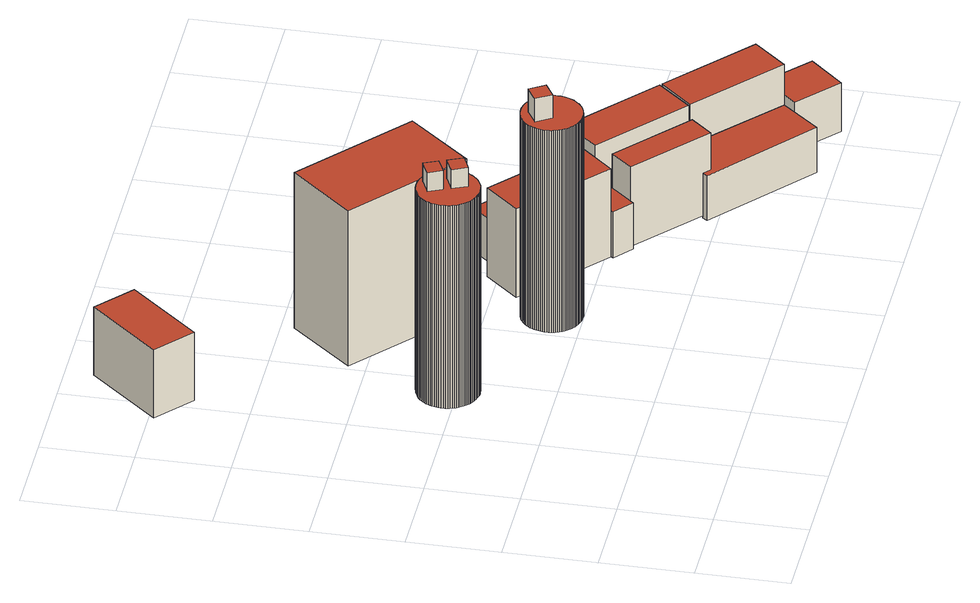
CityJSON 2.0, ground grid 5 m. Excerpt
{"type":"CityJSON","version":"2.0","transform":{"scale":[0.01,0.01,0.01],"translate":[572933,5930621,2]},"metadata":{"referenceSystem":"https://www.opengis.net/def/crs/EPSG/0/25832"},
"CityObjects":{
"building1":{"type":"Building","attributes":{"Grundfläche 2D":"13.016729","Grundhöhe NN":"4.701"},"geometry":[{"type":"Solid","lod":"3","boundaries":[[[[0,1,2,3]],[[4,5,3,2]],[[5,6,0,3]],[[6,7,1,0]],[[7,4,2,1]],[[7,6,5,4]]]],"semantics":{"surfaces":[{"type":"RoofSurface"},{"type":"WallSurface"},{"type":"GroundSurface"}],"values":[[0,1,1,1,1,2]]}}]},
"building2":{"type":"Building","attributes":{"Grundfläche 2D":"8.658520","Grundhöhe NN":"2.700"},"children":["building2-1","building2-2"],"geometry":[{"type":"Solid","lod":"3","boundaries":[[[[8,9,10,11,12,13,14,15,16,17,18,19,20,21,22,23,24,25,26,27,28,29,30,31,32,33,34,35,36,37,38,39,40,41,42,43,44,45,46,47,48,49,50,51,52,53,54,55,56,57,58,59,60,61,62,63,64,65,66,67,68,69,70,71,72,73,74,75,76,77,78,79,80,81,82,83,84,85,86,87,88,89,90,91,92,93,94,95,96,97,98,99,100,101,102,103,104,105,106]],[[107,108,10,9]],[[108,109,11,10]],[[109,110,12,11]],[[110,111,13,12]],[[111,112,14,13]],[[112,113,114,16,15,14]],[[114,115,17,16]],[[115,116,18,17]],[[116,117,19,18]],[[117,118,20,19]],[[118,119,21,20]],[[119,120,22,21]],[[120,121,23,22]],[[121,122,24,23]],[[122,123,25,24]],[[124,107,9,8]],[[125,126,98,97]],[[126,127,99,98]],[[127,128,100,99]],[[128,129,101,100]],[[129,130,102,101]],[[130,131,103,102]],[[131,132,104,103]],[[132,133,105,104]],[[133,134,106,105]],[[134,124,8,106]],[[123,135,26,25]],[[135,136,27,26]],[[136,137,28,27]],[[137,138,29,28]],[[138,139,30,29]],[[139,140,31,30]],[[140,141,32,31]],[[141,142,33,32]],[[142,143,34,33]],[[143,144,35,34]],[[144,145,36,35]],[[145,146,37,36]],[[146,147,38,37]],[[147,148,39,38]],[[148,149,40,39]],[[149,150,41,40]],[[150,151,42,41]],[[151,152,43,42]],[[152,153,44,43]],[[153,154,45,44]],[[154,155,46,45]],[[155,156,47,46]],[[156,157,48,47]],[[157,158,49,48]],[[158,159,50,49]],[[159,160,51,50]],[[160,161,52,51]],[[161,162,53,52]],[[162,163,54,53]],[[163,164,55,54]],[[164,165,56,55]],[[165,166,57,56]],[[166,167,58,57]],[[167,168,59,58]],[[168,169,170,61,60,59]],[[170,171,62,61]],[[171,172,63,62]],[[172,173,64,63]],[[173,174,65,64]],[[174,175,66,65]],[[175,176,67,66]],[[176,177,68,67]],[[177,178,69,68]],[[178,179,70,69]],[[179,180,71,70]],[[180,181,72,71]],[[181,182,73,72]],[[182,183,74,73]],[[183,184,75,74]],[[184,185,76,75]],[[185,186,77,76]],[[186,187,78,77]],[[187,188,79,78]],[[188,189,80,79]],[[189,190,81,80]],[[190,191,82,81]],[[191,192,83,82]],[[192,193,84,83]],[[193,194,85,84]],[[194,195,86,85]],[[195,196,87,86]],[[196,197,88,87]],[[197,198,89,88]],[[198,199,90,89]],[[199,200,91,90]],[[200,201,92,91]],[[201,202,93,92]],[[202,203,94,93]],[[203,204,95,94]],[[204,205,96,95]],[[205,125,97,96]],[[128,127,126,125,205,204,203,202,201,200,199,198,197,196,195,194,193,192,191,190,189,188,187,186,185,184,183,182,181,180,179,178,177,176,175,174,173,172,171,170,169,168,167,166,165,164,163,162,161,160,159,158,157,156,155,154,153,152,151,150,149,148,147,146,145,144,143,142,141,140,139,138,137,136,135,123,122,121,120,119,118,117,116,115,114,113,112,111,110,109,108,107,124,134,133,132,131,130,129]]]],"semantics":{"surfaces":[{"type":"RoofSurface"},{"type":"WallSurface"},{"type":"GroundSurface"}],"values":[[0,1,1,1,1,1,1,1,1,1,1,1,1,1,1,1,1,1,1,1,1,1,1,1,1,1,1,1,1,1,1,1,1,1,1,1,1,1,1,1,1,1,1,1,1,1,1,1,1,1,1,1,1,1,1,1,1,1,1,1,1,1,1,1,1,1,1,1,1,1,1,1,1,1,1,1,1,1,1,1,1,1,1,1,1,1,1,1,1,1,1,1,1,1,1,1,1,1,2]]}}]},
"building2-1":{"type":"BuildingInstallation","parents":["building2"],"geometry":[{"type":"MultiSurface","lod":"3","boundaries":[[[206,207,208,209,210,211]],[[212,213,207,206]],[[213,214,215,209,208,207]],[[215,216,217,211,210,209]],[[206,211,217,212]]],"semantics":{"surfaces":[{"type":"RoofSurface"},{"type":"WallSurface"}],"values":[0,1,1,1,1]}}]},
"building2-2":{"type":"BuildingInstallation","parents":["building2"],"geometry":[{"type":"MultiSurface","lod":"3","boundaries":[[[218,219,220,221,222,223,224]],[[225,226,222,221,220,219,227,228]],[[226,229,223,222]],[[224,223,229,230]],[[230,231,227,219,218,224]]],"semantics":{"surfaces":[{"type":"RoofSurface"},{"type":"WallSurface"}],"values":[0,1,1,1,1]}}]},
"building3":{"type":"Building","attributes":{"Grundfläche 2D":"8.206817","Grundhöhe NN":"2.749"},"children":["building3-1"],"geometry":[{"type":"Solid","lod":"3","boundaries":[[[[232,233,234,235,236,237,238,239,240,241,242,243,244,245,246,247,248,249,250,251,252,253,254,255,256,257,258,259,260,261,262,263,264,265,266,267,268,269,270,271,272,273,274,275,276,277,278,279,280,281,282,283,284,285,286,287,288,289,290,291,292,293,294,295,296,297,298,299,300,301,302,303,304,305,306,307,308,309,310,311,312,313,314,315,316,317,318,319,320,321,322,323,324,325,326,327]],[[328,329,243,242]],[[329,330,244,243]],[[330,331,245,244]],[[331,332,246,245]],[[333,328,242,241]],[[334,335,233,232]],[[335,336,234,233]],[[336,337,235,234]],[[337,338,236,235]],[[338,339,237,236]],[[339,340,238,237]],[[340,341,239,238]],[[341,342,240,239]],[[342,333,241,240]],[[332,343,247,246]],[[343,344,248,247]],[[344,345,249,248]],[[345,346,250,249]],[[346,347,251,250]],[[347,348,252,251]],[[348,349,253,252]],[[349,350,254,253]],[[350,351,255,254]],[[351,352,256,255]],[[352,353,257,256]],[[353,354,258,257]],[[354,355,259,258]],[[355,356,260,259]],[[356,357,261,260]],[[357,358,262,261]],[[358,359,263,262]],[[359,360,264,263]],[[360,361,265,264]],[[361,362,266,265]],[[362,363,267,266]],[[363,364,268,267]],[[364,365,269,268]],[[365,366,270,269]],[[366,367,271,270]],[[367,368,272,271]],[[368,369,273,272]],[[369,370,274,273]],[[370,371,275,274]],[[371,372,276,275]],[[372,373,277,276]],[[373,374,278,277]],[[374,375,279,278]],[[375,376,280,279]],[[376,377,281,280]],[[377,378,282,281]],[[378,379,283,282]],[[379,380,284,283]],[[380,381,285,284]],[[381,382,286,285]],[[382,383,287,286]],[[383,384,288,287]],[[384,385,289,288]],[[385,386,290,289]],[[386,387,291,290]],[[387,388,292,291]],[[388,389,293,292]],[[389,390,294,293]],[[390,391,295,294]],[[391,392,296,295]],[[392,393,297,296]],[[393,394,298,297]],[[394,395,299,298]],[[395,396,300,299]],[[396,397,301,300]],[[397,398,302,301]],[[398,399,303,302]],[[399,400,304,303]],[[400,401,305,304]],[[401,402,306,305]],[[402,403,307,306]],[[403,404,308,307]],[[404,405,309,308]],[[405,406,310,309]],[[406,407,311,310]],[[407,408,312,311]],[[408,409,313,312]],[[409,410,314,313]],[[410,411,315,314]],[[411,412,316,315]],[[412,413,317,316]],[[413,414,318,317]],[[414,415,319,318]],[[415,416,320,319]],[[416,417,321,320]],[[417,418,322,321]],[[418,419,323,322]],[[419,420,324,323]],[[420,421,325,324]],[[421,422,326,325]],[[422,423,327,326]],[[423,334,232,327]],[[421,420,419,418,417,416,415,414,413,412,411,410,409,408,407,406,405,404,403,402,401,400,399,398,397,396,395,394,393,392,391,390,389,388,387,386,385,384,383,382,381,380,379,378,377,376,375,374,373,372,371,370,369,368,367,366,365,364,363,362,361,360,359,358,357,356,355,354,353,352,351,350,349,348,347,346,345,344,343,332,331,330,329,328,333,342,341,340,339,338,337,336,335,334,423,422]]]],"semantics":{"surfaces":[{"type":"RoofSurface"},{"type":"WallSurface"},{"type":"GroundSurface"}],"values":[[0,1,1,1,1,1,1,1,1,1,1,1,1,1,1,1,1,1,1,1,1,1,1,1,1,1,1,1,1,1,1,1,1,1,1,1,1,1,1,1,1,1,1,1,1,1,1,1,1,1,1,1,1,1,1,1,1,1,1,1,1,1,1,1,1,1,1,1,1,1,1,1,1,1,1,1,1,1,1,1,1,1,1,1,1,1,1,1,1,1,1,1,1,1,1,1,1,2]]}}]},
"building3-1":{"type":"BuildingInstallation","parents":["building3"],"geometry":[{"type":"MultiSurface","lod":"3","boundaries":[[[424,425,426,427,428,429]],[[430,431,432,427,426,425]],[[428,427,432,433]],[[433,434,429,428]],[[434,435,424,429]],[[435,430,425,424]]],"semantics":{"surfaces":[{"type":"RoofSurface"},{"type":"WallSurface"}],"values":[0,1,1,1,1,1]}}]},
"building4":{"type":"Building","attributes":{"Grundfläche 2D":"34.097683","Grundhöhe NN":"2.633"},"geometry":[{"type":"Solid","lod":"3","boundaries":[[[[436,437,438,439]],[[440,441,439,438]],[[441,442,436,439]],[[442,443,437,436]],[[443,440,438,437]],[[443,442,441,440]]]],"semantics":{"surfaces":[{"type":"RoofSurface"},{"type":"WallSurface"},{"type":"GroundSurface"}],"values":[[0,1,1,1,1,2]]}}]},
"building5":{"type":"Building","attributes":{"Grundfläche 2D":"14.757556","Grundhöhe NN":"2.767"},"geometry":[{"type":"Solid","lod":"3","boundaries":[[[[444,445,446,447]],[[445,444,448,449]],[[446,445,449,450]],[[447,446,450,451]],[[444,447,451,448]],[[449,448,451,450]]]],"semantics":{"surfaces":[{"type":"RoofSurface"},{"type":"WallSurface"},{"type":"GroundSurface"}],"values":[[0,1,1,1,1,2]]}}]},
"building6":{"type":"Building","attributes":{"Grundfläche 2D":"14.316337","Grundhöhe NN":"2.781"},"geometry":[{"type":"Solid","lod":"3","boundaries":[[[[452,453,454,455,456]],[[457,458,455,454]],[[458,459,456,455]],[[459,460,452,456]],[[460,461,453,452]],[[461,457,454,453]],[[457,461,460,459,458]]]],"semantics":{"surfaces":[{"type":"RoofSurface"},{"type":"WallSurface"},{"type":"GroundSurface"}],"values":[[0,1,1,1,1,1,2]]}}]},
"building7":{"type":"Building","attributes":{"Grundfläche 2D":"7.906496","Grundhöhe NN":"2.844"},"geometry":[{"type":"Solid","lod":"3","boundaries":[[[[462,463,464,465,466]],[[464,463,467,468]],[[465,464,468,469]],[[466,465,469,470]],[[463,462,466,470,471,467]],[[469,468,467,471,470]]]],"semantics":{"surfaces":[{"type":"RoofSurface"},{"type":"WallSurface"},{"type":"GroundSurface"}],"values":[[0,1,1,1,1,2]]}}]},
"building8":{"type":"Building","attributes":{"Grundfläche 2D":"7.954559","Grundhöhe NN":"2.821"},"geometry":[{"type":"Solid","lod":"3","boundaries":[[[[472,473,474,475,476,477,478,479,480]],[[481,482,476,475]],[[483,481,475,474]],[[482,484,477,476]],[[484,485,478,477]],[[485,486,479,478]],[[486,487,480,479]],[[487,488,472,480]],[[488,489,473,472]],[[489,483,474,473]],[[485,484,482,481,483,489,488,487,486]]]],"semantics":{"surfaces":[{"type":"RoofSurface"},{"type":"WallSurface"},{"type":"GroundSurface"}],"values":[[0,1,1,1,1,1,1,1,1,1,2]]}}]},
"building9":{"type":"Building","attributes":{"Grundfläche 2D":"14.389034","Grundhöhe NN":"2.851"},"geometry":[{"type":"Solid","lod":"3","boundaries":[[[[490,491,492,493,494]],[[495,492,491,490,496,497]],[[493,492,495,498]],[[494,493,498,499]],[[490,494,499,496]],[[495,497,496,499,498]]]],"semantics":{"surfaces":[{"type":"RoofSurface"},{"type":"WallSurface"},{"type":"GroundSurface"}],"values":[[0,1,1,1,1,2]]}}]},
"building10":{"type":"Building","attributes":{"Grundfläche 2D":"18.109718","Grundhöhe NN":"2.731"},"geometry":[{"type":"Solid","lod":"3","boundaries":[[[[500,501,502,503,504,505,506,507,508,509,510]],[[502,501,511,512]],[[503,502,512,513]],[[504,503,513,514]],[[505,504,514,515]],[[506,505,515,516]],[[507,506,516,517]],[[508,507,517,518]],[[509,508,518,519]],[[510,509,519,520]],[[500,510,520,521]],[[501,500,521,511]],[[514,513,512,511,521,520,519,518,517,516,515]]]],"semantics":{"surfaces":[{"type":"RoofSurface"},{"type":"WallSurface"},{"type":"GroundSurface"}],"values":[[0,1,1,1,1,1,1,1,1,1,1,1,2]]}}]},
"building11":{"type":"Building","attributes":{"Grundfläche 2D":"14.149091","Grundhöhe NN":"2.834"},"geometry":[{"type":"Solid","lod":"3","boundaries":[[[[522,523,524,525]],[[526,527,525,524]],[[527,528,522,525]],[[528,529,523,522]],[[529,526,524,523]],[[529,528,527,526]]]],"semantics":{"surfaces":[{"type":"RoofSurface"},{"type":"WallSurface"},{"type":"GroundSurface"}],"values":[[0,1,1,1,1,2]]}}]},
"building12":{"type":"Building","attributes":{"Grundfläche 2D":"7.419553","Grundhöhe NN":"2.748"},"geometry":[{"type":"Solid","lod":"3","boundaries":[[[[530,531,532,533]],[[534,535,533,532]],[[535,536,530,533]],[[536,537,531,530]],[[537,534,532,531]],[[537,536,535,534]]]],"semantics":{"surfaces":[{"type":"RoofSurface"},{"type":"WallSurface"},{"type":"GroundSurface"}],"values":[[0,1,1,1,1,2]]}}]}
},
"vertices":[
[72,2916,686],[269,2744,686],[596,3118,686],[399,3291,686],[596,3118,270],[399,3291,270],[72,2916,270],[269,2744,270],
[867,1714,1308],[858,1712,1308],[849,1709,1308],[840,1706,1308],[831,1702,1308],[824,1698,1308],[822,1697,1308],[821,1697,1308],[814,1692,1308],[805,1687,1308],[796,1680,1308],[788,1673,1308],[780,1665,1308],[773,1656,1308],[766,1647,1308],[759,1637,1308],[754,1627,1308],[749,1616,1308],[745,1605,1308],[741,1593,1308],[739,1582,1308],[737,1570,1308],[736,1558,1308],[736,1546,1308],[737,1535,1308],[738,1523,1308],[741,1512,1308],[744,1501,1308],[747,1491,1308],[752,1481,1308],[756,1472,1308],[761,1463,1308],[767,1455,1308],[773,1447,1308],[779,1440,1308],[785,1433,1308],[792,1427,1308],[799,1421,1308],[807,1415,1308],[815,1410,1308],[824,1405,1308],[834,1400,1308],[844,1396,1308],[854,1393,1308],[865,1390,1308],[876,1388,1308],[887,1386,1308],[899,1386,1308],[911,1386,1308],[923,1387,1308],[934,1389,1308],[946,1392,1308],[953,1394,1308],[957,1395,1308],[969,1400,1308],[979,1405,1308],[990,1411,1308],[999,1417,1308],[1008,1424,1308],[1017,1432,1308],[1025,1440,1308],[1032,1448,1308],[1038,1457,1308],[1044,1466,1308],[1049,1474,1308],[1053,1483,1308],[1057,1492,1308],[1060,1501,1308],[1063,1510,1308],[1065,1519,1308],[1066,1528,1308],[1067,1538,1308],[1068,1548,1308],[1068,1558,1308],[1067,1568,1308],[1066,1579,1308],[1064,1590,1308],[1061,1600,1308],[1057,1611,1308],[1052,1622,1308],[1047,1632,1308],[1041,1642,1308],[1034,1652,1308],[1027,1661,1308],[1018,1670,1308],[1010,1678,1308],[1000,1686,1308],[990,1692,1308],[980,1698,1308],[970,1703,1308],[959,1708,1308],[948,1711,1308],[937,1714,1308],[927,1716,1308],[916,1717,1308],[906,1718,1308],[895,1718,1308],[885,1717,1308],[876,1716,1308],[858,1712,70],[849,1709,70],[840,1706,70],[831,1702,70],[824,1698,70],[822,1697,70],[821,1697,70],[814,1692,70],[805,1687,70],[796,1680,70],[788,1673,70],[780,1665,70],[773,1656,70],[766,1647,70],[759,1637,70],[754,1627,70],[749,1616,70],[867,1714,70],[970,1703,70],[959,1708,70],[948,1711,70],[937,1714,70],[927,1716,70],[916,1717,70],[906,1718,70],[895,1718,70],[885,1717,70],[876,1716,70],[745,1605,70],[741,1593,70],[739,1582,70],[737,1570,70],[736,1558,70],[736,1546,70],[737,1535,70],[738,1523,70],[741,1512,70],[744,1501,70],[747,1491,70],[752,1481,70],[756,1472,70],[761,1463,70],[767,1455,70],[773,1447,70],[779,1440,70],[785,1433,70],[792,1427,70],[799,1421,70],[807,1415,70],[815,1410,70],[824,1405,70],[834,1400,70],[844,1396,70],[854,1393,70],[865,1390,70],[876,1388,70],[887,1386,70],[899,1386,70],[911,1386,70],[923,1387,70],[934,1389,70],[946,1392,70],[953,1394,70],[957,1395,70],[969,1400,70],[979,1405,70],[990,1411,70],[999,1417,70],[1008,1424,70],[1017,1432,70],[1025,1440,70],[1032,1448,70],[1038,1457,70],[1044,1466,70],[1049,1474,70],[1053,1483,70],[1057,1492,70],[1060,1501,70],[1063,1510,70],[1065,1519,70],[1066,1528,70],[1067,1538,70],[1068,1548,70],[1068,1558,70],[1067,1568,70],[1066,1579,70],[1064,1590,70],[1061,1600,70],[1057,1611,70],[1052,1622,70],[1047,1632,70],[1041,1642,70],[1034,1652,70],[1027,1661,70],[1018,1670,70],[1010,1678,70],[1000,1686,70],[990,1692,70],[980,1698,70],
[897,1535,1422],[934,1453,1422],[943,1457,1422],[1019,1492,1422],[1017,1497,1422],[982,1574,1422],[897,1535,1308],[934,1453,1308],[943,1457,1308],[1019,1492,1308],[1017,1497,1308],[982,1574,1308],
[941,1670,1422],[933,1689,1422],[904,1676,1422],[854,1653,1422],[848,1650,1422],[883,1574,1422],[967,1612,1422],[854,1653,1308],[848,1650,1308],[933,1689,1308],[904,1676,1308],[883,1574,1308],[967,1612,1308],[941,1670,1308],
[1742,1312,1308],[1732,1316,1308],[1721,1320,1308],[1711,1322,1308],[1701,1324,1308],[1691,1326,1308],[1681,1326,1308],[1671,1326,1308],[1662,1326,1308],[1653,1325,1308],[1644,1323,1308],[1635,1321,1308],[1626,1319,1308],[1618,1316,1308],[1608,1312,1308],[1600,1308,1308],[1591,1303,1308],[1582,1297,1308],[1573,1291,1308],[1565,1284,1308],[1557,1276,1308],[1550,1267,1308],[1543,1258,1308],[1537,1249,1308],[1531,1239,1308],[1526,1228,1308],[1522,1217,1308],[1519,1206,1308],[1516,1195,1308],[1514,1183,1308],[1513,1172,1308],[1513,1161,1308],[1514,1149,1308],[1515,1138,1308],[1518,1128,1308],[1520,1117,1308],[1524,1108,1308],[1528,1098,1308],[1532,1089,1308],[1537,1081,1308],[1542,1073,1308],[1547,1065,1308],[1553,1059,1308],[1559,1052,1308],[1566,1046,1308],[1573,1039,1308],[1580,1034,1308],[1589,1028,1308],[1597,1023,1308],[1607,1018,1308],[1617,1014,1308],[1627,1010,1308],[1637,1008,1308],[1648,1005,1308],[1660,1004,1308],[1671,1003,1308],[1683,1003,1308],[1694,1004,1308],[1706,1006,1308],[1717,1009,1308],[1728,1012,1308],[1739,1016,1308],[1749,1021,1308],[1759,1027,1308],[1769,1033,1308],[1778,1040,1308],[1786,1047,1308],[1793,1055,1308],[1800,1062,1308],[1806,1071,1308],[1812,1079,1308],[1817,1087,1308],[1821,1096,1308],[1825,1104,1308],[1828,1112,1308],[1830,1121,1308],[1833,1130,1308],[1834,1139,1308],[1836,1149,1308],[1836,1158,1308],[1836,1169,1308],[1836,1179,1308],[1835,1190,1308],[1833,1200,1308],[1830,1211,1308],[1826,1222,1308],[1822,1232,1308],[1817,1242,1308],[1811,1252,1308],[1804,1262,1308],[1797,1271,1308],[1789,1279,1308],[1780,1287,1308],[1771,1295,1308],[1762,1301,1308],[1752,1307,1308],[1644,1323,75],[1635,1321,75],[1626,1319,75],[1618,1316,75],[1608,1312,75],[1653,1325,75],[1742,1312,75],[1732,1316,75],[1721,1320,75],[1711,1322,75],[1701,1324,75],[1691,1326,75],[1681,1326,75],[1671,1326,75],[1662,1326,75],[1600,1308,75],[1591,1303,75],[1582,1297,75],[1573,1291,75],[1565,1284,75],[1557,1276,75],[1550,1267,75],[1543,1258,75],[1537,1249,75],[1531,1239,75],[1526,1228,75],[1522,1217,75],[1519,1206,75],[1516,1195,75],[1514,1183,75],[1513,1172,75],[1513,1161,75],[1514,1149,75],[1515,1138,75],[1518,1128,75],[1520,1117,75],[1524,1108,75],[1528,1098,75],[1532,1089,75],[1537,1081,75],[1542,1073,75],[1547,1065,75],[1553,1059,75],[1559,1052,75],[1566,1046,75],[1573,1039,75],[1580,1034,75],[1589,1028,75],[1597,1023,75],[1607,1018,75],[1617,1014,75],[1627,1010,75],[1637,1008,75],[1648,1005,75],[1660,1004,75],[1671,1003,75],[1683,1003,75],[1694,1004,75],[1706,1006,75],[1717,1009,75],[1728,1012,75],[1739,1016,75],[1749,1021,75],[1759,1027,75],[1769,1033,75],[1778,1040,75],[1786,1047,75],[1793,1055,75],[1800,1062,75],[1806,1071,75],[1812,1079,75],[1817,1087,75],[1821,1096,75],[1825,1104,75],[1828,1112,75],[1830,1121,75],[1833,1130,75],[1834,1139,75],[1836,1149,75],[1836,1158,75],[1836,1169,75],[1836,1179,75],[1835,1190,75],[1833,1200,75],[1830,1211,75],[1826,1222,75],[1822,1232,75],[1817,1242,75],[1811,1252,75],[1804,1262,75],[1797,1271,75],[1789,1279,75],[1780,1287,75],[1771,1295,75],[1762,1301,75],[1752,1307,75],
[1662,1284,1450],[1662,1285,1450],[1591,1242,1450],[1579,1234,1450],[1630,1151,1450],[1713,1201,1450],[1662,1285,1308],[1591,1242,1308],[1579,1234,1308],[1630,1151,1308],[1713,1201,1308],[1662,1284,1308],
[1614,1595,1012],[1904,1932,1012],[1324,2432,1012],[1033,2094,1012],[1324,2432,63],[1033,2094,63],[1614,1595,63],[1904,1932,63],
[1954,1555,617],[1793,1372,617],[2249,971,617],[2410,1153,617],[1954,1555,77],[1793,1372,77],[2249,971,77],[2410,1153,77],
[2633,1271,340],[2175,1671,340],[2019,1497,340],[2410,1153,340],[2481,1096,340],[2019,1497,78],[2410,1153,78],[2481,1096,78],[2633,1271,78],[2175,1671,78],
[2831,672,570],[2453,1003,570],[2352,887,570],[2738,548,570],[2839,664,570],[2453,1003,84],[2352,887,84],[2738,548,84],[2839,664,84],[2831,672,84],
[2892,736,363],[2481,1096,363],[2410,1153,363],[2249,971,363],[2237,956,363],[2336,872,363],[2352,887,363],[2453,1003,363],[2831,672,363],[2249,971,82],[2237,956,82],[2410,1153,82],[2336,872,82],[2352,887,82],[2453,1003,82],[2831,672,82],[2892,736,82],[2481,1096,82],
[2639,1277,590],[2633,1271,590],[2481,1096,590],[2932,701,590],[3090,882,590],[2481,1096,85],[2639,1277,85],[2633,1271,85],[2932,701,85],[3090,882,85],
[3219,92,347],[3389,294,347],[2941,693,347],[2932,701,347],[2892,736,347],[2831,672,347],[2839,664,347],[2738,548,347],[2699,582,347],[2698,581,347],[2677,555,347],[3389,294,73],[2941,693,73],[2932,701,73],[2892,736,73],[2831,672,73],[2839,664,73],[2738,548,73],[2699,582,73],[2698,581,73],[2677,555,73],[3219,92,73],
[3389,294,594],[3546,471,594],[3098,869,594],[2941,693,594],[3098,869,83],[2941,693,83],[3389,294,83],[3546,471,83],
[3607,40,371],[3776,224,371],[3556,425,371],[3388,240,371],[3556,425,75],[3388,240,75],[3607,40,75],[3776,224,75]
]}
